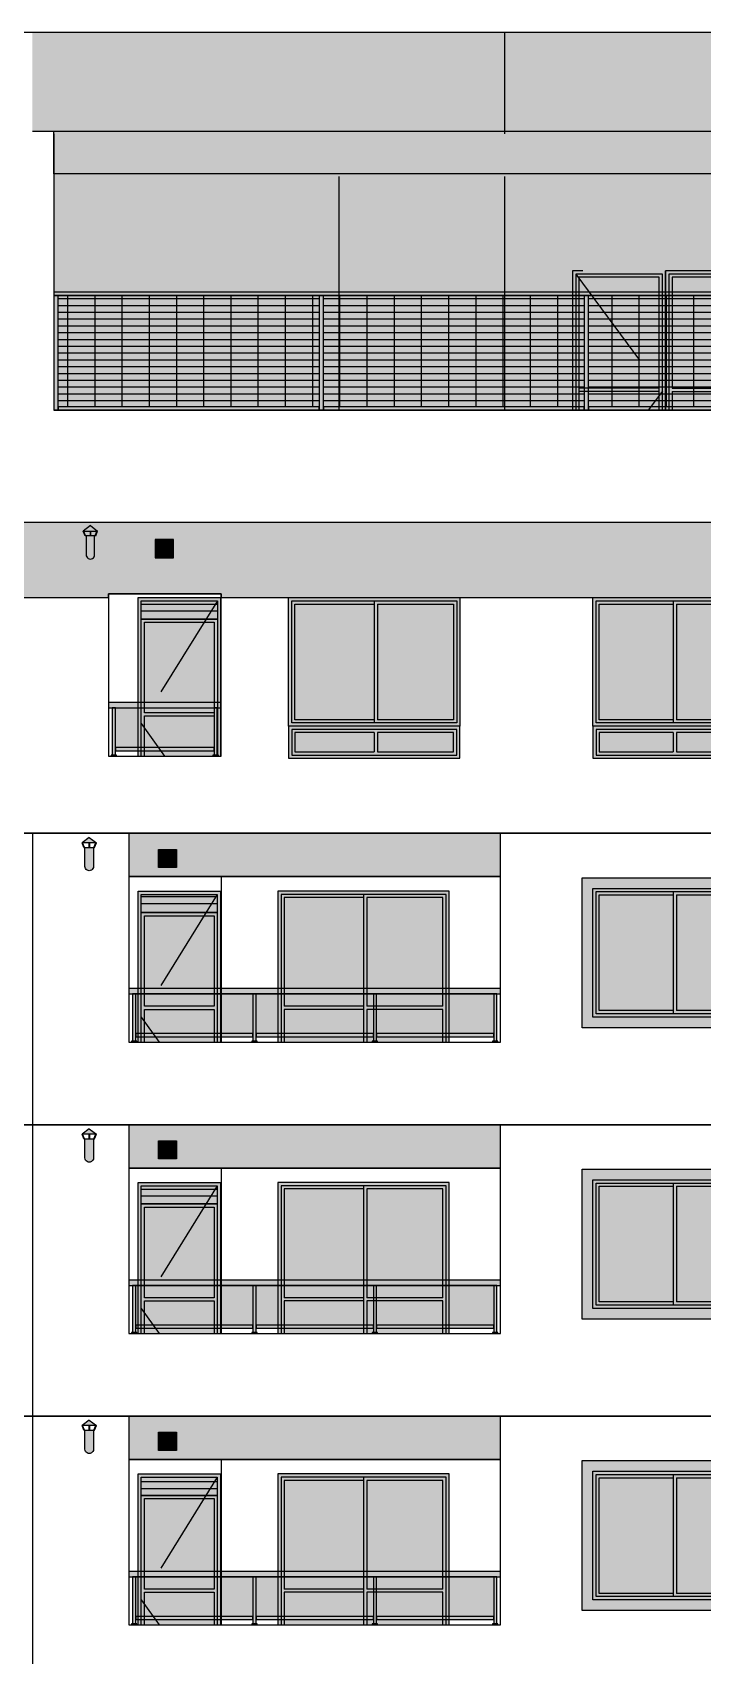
# Model space of a CAD drawing. Header units: metres. Extents: x -8678 to -7768, y 20 to 184.
# Drawn here: x -8326.24 to -8319.98, y 80.3 to 95.46 of the extents above; entities that cross this region are included whole.
import ezdxf
from ezdxf.xclip import XClip

# ---------------------------------------------------------------- set-up
doc = ezdxf.new("R2010")
doc.units = ezdxf.units.M
doc.header["$XCLIPFRAME"] = 0
doc.linetypes.add('CTE ELEV$0$DASHEDX2', pattern=[1.5, 1, -0.5])
for name, color, linetype in [('ARQ-DIM EMBASAM', 2, 'Continuous'), ('CTE ELEV$0$ARQ- FRISO', 7, 'Continuous'), ('CTE ELEV$0$ARQ-AUX', 7, 'Continuous'), ('CTE ELEV$0$ARQ-AUX1', 1, 'Continuous'), ('CTE ELEV$0$ARQ-AUX3', 3, 'Continuous'), ('CTE ELEV$0$ARQ-CAX', 1, 'Continuous'), ('CTE ELEV$0$ARQ-PRJ', 7, 'CTE ELEV$0$DASHEDX2')]:
    doc.layers.add(name, color=color, linetype=linetype)
for name, color, linetype, true_color in [('CTE ELEV$0$COR CASTANHA', 7, 'Continuous', 0x92725d), ('CTE ELEV$0$COR CINZA FECHADO', 7, 'Continuous', 0x56534e), ('CTE ELEV$0$COR PLATINA', 7, 'Continuous', 0xa1a6a3), ('CTE ELEV$0$COR-CAIX', 7, 'Continuous', 0x45494e)]:
    doc.layers.add(name, color=color, linetype=linetype, true_color=true_color)

# ---------------------------------------------------------------- blocks, each defined once
blk = doc.blocks.new('CTE ELEV$0$V J 150x120')
at = {"layer": 'CTE ELEV$0$COR-CAIX'}
h = blk.add_hatch(color=256, dxfattribs=at)
h.dxf.hatch_style = 1
h.paths.add_polyline_path([(1.499999999999773, 1.19999999496485), (0, 1.19999999496485), (0, 0), (1.499999999999773, 0)])
h = blk.add_hatch(color=254, dxfattribs=at)
h.dxf.hatch_style = 1
h.paths.add_polyline_path([(0.7200000000000273, 1.139999994964848), (0.05999999999994543, 1.139999994964848), (0.05999999999994543, 0.06000000000000227), (0.7200000000000273, 0.06000000000000227)])
h.paths.add_polyline_path([(0.75, 0.06000000000000233), (1.439999999999827, 0.06000000000000222), (1.439999999999827, 1.139999994964848), (0.75, 1.139999994964848)])
for points in [[(1.499999999999773, 1.19999999496485), (0, 1.19999999496485), (0, 0), (1.499999999999773, 0)], [(1.470000000000027, 1.169999994964849), (0.02999999999974534, 1.169999994964849), (0.02999999999974534, 0.03000000000000114), (1.470000000000027, 0.03000000000000114)]]:
    blk.add_lwpolyline(points, close=True)
for points in [[(0.7200000000000273, 1.139999994964848), (0.05999999999994543, 1.139999994964848), (0.05999999999994543, 0.06000000000000227), (0.7200000000000273, 0.06000000000000227)], [(0.7200000000000273, 1.139999994964848), (0.7200000000000273, 0.06000000000000227)], [(0.75, 1.169999994964849), (0.75, 0.03000000000000114)], [(0.75, 0.06000000000000227), (1.439999999999827, 0.06000000000000227), (1.439999999999827, 1.139999994964848), (0.75, 1.139999994964848)]]:
    blk.add_lwpolyline(points)
blk = doc.blocks.new('CTE ELEV$0$V P 160x220')
at = {"layer": 'CTE ELEV$0$COR-CAIX'}
h = blk.add_hatch(color=256, dxfattribs=at)
h.dxf.hatch_style = 1
h.paths.add_polyline_path([(0, 2.174999999999999), (1.600000000000001, 2.174999999999999), (1.600000000000001, 0), (0, 0)])
h = blk.add_hatch(color=254, dxfattribs=at)
h.dxf.hatch_style = 1
h.paths.add_polyline_path([(0.7699999999999996, 2.115000000000001), (0.06000000000000233, 2.115000000000001), (0.06000000000000233, 1.1), (0.7699999999999996, 1.1)])
h.paths.add_polyline_path([(1.539999999999999, 2.115000000000001), (0.8000000000000007, 2.115000000000001), (0.8000000000000007, 1.1), (1.539999999999999, 1.1)])
h.paths.add_polyline_path([(1.539999999999999, 1.07), (0.8000000000000007, 1.07), (0.8000000000000007, 0.05999999999999894), (1.539999999999999, 0.05999999999999894)])
h.paths.add_polyline_path([(0.7699999999999996, 1.07), (0.06000000000000227, 1.07), (0.06000000000000227, 0.05999999999999894), (0.7699999999999996, 0.05999999999999894)])
at = {"layer": 'CTE ELEV$0$ARQ-CAX'}
for p, q in [((0.06000000000000227, 1.1), (0.7699999999999996, 1.1)), ((0.06000000000000227, 1.07), (0.7699999999999996, 1.07)), ((0.8000000000000007, 1.1), (1.539999999999999, 1.1)), ((0.8000000000000007, 1.07), (1.539999999999999, 1.07))]:
    blk.add_line(p, q, dxfattribs=at)
for points in [[(0, 2.174999999999999), (1.600000000000001, 2.174999999999999), (1.600000000000001, 0), (0, 0)], [(0.03000000000000114, 2.145), (1.57, 2.145), (1.57, 0.02999999999999936), (0.03000000000000114, 0.02999999999999936)]]:
    blk.add_lwpolyline(points, close=True, dxfattribs=at)
for points in [[(0.8000000000000007, 2.145), (0.8000000000000007, 0.02999999999999936)], [(0.06000000000000227, 1.1), (0.06000000000000227, 2.115000000000001), (0.7699999999999996, 2.115000000000001)], [(0.7699999999999996, 2.115000000000001), (0.7699999999999996, 1.1)], [(0.8000000000000007, 2.115000000000001), (1.539999999999999, 2.115000000000001), (1.539999999999999, 1.1)], [(0.7699999999999996, 0.05999999999999872), (0.06000000000000227, 0.05999999999999872), (0.06000000000000227, 1.07)], [(0.7699999999999996, 1.07), (0.7699999999999996, 0.05999999999999872)], [(1.539999999999999, 1.07), (1.539999999999999, 0.05999999999999872), (0.8000000000000007, 0.05999999999999872)]]:
    blk.add_lwpolyline(points, dxfattribs=at)
blk = doc.blocks.new('CTE ELEV$0$V P 80x220')
at = {"layer": 'CTE ELEV$0$ARQ-CAX'}
h = blk.add_hatch(dxfattribs=at)
h.set_pattern_fill('LINE', scale=0.02)
h.set_pattern_definition([(0, (0.7400407849635293, 2.169163100299187), (0, 0.0635), [])])
h.paths.add_polyline_path([(0.7400407911631108, 2.144949789303585), (0.02999849440722019, 2.144949107169002), (0.02999848566307151, 1.999949036142695), (0.7400407824189621, 1.999949860329835)])
h.paths.add_polyline_path([(0.7100407453911117, 0.1999555789822711), (0.05999299462339636, 0.1999482358424149), (0.05999307376919205, 0.02994369828709864), (0.7100408245369074, 0.02995089937439843)])
at = {"layer": 'CTE ELEV$0$COR-CAIX'}
h = blk.add_hatch(color=256, dxfattribs=at)
h.dxf.hatch_style = 1
h.paths.add_polyline_path([(0.769999870483506, -5.273226992130731e-05), (0.7699998704832787, 2.17494789076183), (0, 2.174949215283748), (0, 0)])
h = blk.add_hatch(color=254, dxfattribs=at)
h.dxf.hatch_style = 1
h.paths.add_polyline_path([(0.710040784963784, 1.944950380256748), (0.154021862521787, 1.944951513194523), (0.6780285646396669, 1.099947808699445), (0.7100407849640114, 1.099947735842511)])
h.paths.add_polyline_path([(0.154021862521787, 1.944951513194523), (0.05999697641482271, 1.944951704778552), (0.05999697641482277, 1.099949215283749), (0.6780285646396669, 1.099947808699445)])
h.paths.add_polyline_path([(0.7100407849640114, 0.9576991504390304), (0.7100407849640114, 1.048325482775265), (0.6966322975776743, 1.069947766359305), (0.05993953487359249, 1.069949215403971), (0.05998606635262183, 0.2299508745778374), (0.1932827310059605, 0.229950911856728)])
h.paths.add_polyline_path([(0.7100407849640114, 0.9576991504390303), (0.1932827310059605, 0.229950911856728), (0.7100407849640114, 0.2299510563777274)], flags=17)
at = {"layer": 'CTE ELEV$0$ARQ-CAX'}
for points in [[(0.769999870483506, -5.273226992130731e-05), (0.7699998704832787, 2.17494789076183), (0, 2.174949215283748), (0, 0)], [(0.7400407849635293, 2.144949539136251), (0.02999848820763873, 2.144949357336332), (0.02999848820763873, 1.97494935733632), (0.7400407849635293, 1.97494953913621)]]:
    blk.add_lwpolyline(points, close=True, dxfattribs=at)
for points in [[(0.7400407849642114, -5.273226992130731e-05), (0.7400407849637567, 1.974948785975349), (0.02999848820763873, 1.97495011049721), (0.02999848820763873, -1.51183053276327e-06)], [(0.7100407849640114, 1.09994789088231), (0.710040784963784, 1.944950380256748), (0.05999697641482271, 1.944951704778552), (0.05999697641482271, 1.099949215283749)], [(0.05993953487359249, 1.069949215403971), (0.05999880462081819, -3.650254399190089e-06)], [(0.7100407849640114, 1.069947735843021), (0.05993953487359249, 1.069949215403971)], [(0.05999697641482271, 1.099949215283749), (0.7100407849640114, 1.099947735842511)], [(0.7100407849640114, -4.910019444537284e-05), (0.7100407849640114, 1.06994789088211)], [(0.7100407849640114, 0.2299510563777272), (0.05998535251274006, 0.2299508745776375)], [(0.05998718681644277, 0.199951817210744), (0.7100407849640114, 0.1999519990106631)], [(0.059996972974659, 0.02995194118949485), (0.7100407849640114, 0.02994632509731332)], [(0, -5.078471625097336e-05), (0.769999870483506, -5.273226992130731e-05)]]:
    blk.add_lwpolyline(points, dxfattribs=at)
at = {"layer": 'CTE ELEV$0$ARQ-PRJ'}
blk.add_lwpolyline([(0.02999848820763873, 2.144949357336332), (0.7400407849639841, 0.9999480268527137), (0.02996351943511399, -5.086099804429978e-05)], dxfattribs=at)
blk = doc.blocks.new('CTE ELEV$0$v grd 3.47')
at = {"layer": 'CTE ELEV$0$COR-CAIX'}
h = blk.add_hatch(color=256, dxfattribs=at)
h.dxf.hatch_style = 1
h.paths.add_polyline_path([(-3.470051764252201, 0.4500000000001722), (7.124338452513257e-09, 0.4500000000001722), (0, 0.4999997341064386), (-3.470051771376539, 0.5000000000001705)])
h.paths.add_polyline_path([(-3.405051778488864, 0.4500000073565988), (-3.43505177137654, 0.4500000073565988), (-3.43505177137654, 0.01000002206945017), (-3.405051778488863, 0.01000002206945017)])
h.paths.add_polyline_path([(-2.321701183288468, 0.01000001471300476), (-2.271701183288468, 0.01000001471300476), (-2.271701183288468, 1.471300475897053e-08), (-2.321701183288468, 1.471300475897053e-08)])
h.paths.add_polyline_path([(-1.198350591644234, 0.0100000073565592), (-1.148350591644234, 0.0100000073565592), (-1.148350591644234, 7.356559195148549e-09), (-1.198350591644234, 7.356559195148549e-09)])
h.paths.add_polyline_path([(-1.158350595200396, 0.07998857673925747), (-0.064999996443838, 0.07998857673925747), (-0.064999996443838, 0.04998857673925811), (-1.158350595200396, 0.04998857673925811)])
h.paths.add_polyline_path([(-2.28170118684463, 0.07998859145210885), (-1.188350588088072, 0.0799885914521089), (-1.188350588088072, 0.04998859145210954), (-2.28170118684463, 0.04998859145210949)])
h.paths.add_polyline_path([(-1.188350588088072, 0.4499999926437077), (-1.158350595200396, 0.4499999926437077), (-1.158350595200396, 0.01000000735655917), (-1.188350588088072, 0.01000000735655922)])
h.paths.add_polyline_path([(-2.311701179732306, 0.4500000000001533), (-2.28170118684463, 0.4500000000001533), (-2.28170118684463, 0.01000001471300479), (-2.311701179732306, 0.01000001471300473)])
h.paths.add_polyline_path([(-3.405051778488863, 0.07998859145210874), (-2.311701179732306, 0.07998859145210879), (-2.311701179732306, 0.04998859145210943), (-3.405051778488863, 0.04998859145210938)])
h.paths.add_polyline_path([(-3.445051774932701, 0.01000002206945027), (-3.395051774932702, 0.01000002206945027), (-3.395051774932702, 2.206945026728135e-08), (-3.445051774932701, 2.206945026728135e-08)])
h.paths.add_polyline_path([(-0.07499999999999998, 0.01000000000011369), (-0.02499999999999999, 0.01000000000011369), (-0.02499999999999999, 1.13686837721616e-13), (-0.07499999999999998, 1.13686837721616e-13)])
h.paths.add_polyline_path([(-0.06499999644383839, 0.4499999852872622), (-0.03500000355616242, 0.4499999852872622), (-0.03500000355616198, 0.01000000000011366), (-0.06499999644383794, 0.01000000000011371)])
at = {"layer": 'CTE ELEV$0$COR-CAIX', "transparency": 33554610}
h = blk.add_hatch(color=254, dxfattribs=at)
h.dxf.hatch_style = 1
h.paths.add_polyline_path([(-2.311701179732306, 0.07998859145210879), (-2.311701179732306, 0.4500000000983832), (-3.405051778488864, 0.4500000072583689), (-3.405051778488863, 0.07998859145210874)])
h.paths.add_polyline_path([(-1.188350588088072, 0.0799885914521089), (-1.188350588088072, 0.4499999927419376), (-2.28170118684463, 0.4499999999019233), (-2.28170118684463, 0.07998859145210885)])
h.paths.add_polyline_path([(-1.158350595200396, 0.07998857673925747), (-0.06499999644383747, 0.07998857673925747), (-0.06499999644383836, 0.4499999853854922), (-1.158350595200396, 0.4499999925454778)])
at = {"ltscale": 0.05}
blk.add_lwpolyline([(0, 0.4999997341064386), (7.124338452513257e-09, 0.4500000000001722), (-3.470051764252201, 0.4500000000001722), (-3.470051771376539, 0.5000000000001705)], close=True, dxfattribs=at)
for points in [[(-3.43505177137654, 0.4500000073565988), (-3.405051778488864, 0.4500000073565988), (-3.405051778488863, 0.0100000220694503), (-3.43505177137654, 0.01000002206945024)], [(-2.311701179732306, 0.4500000000001533), (-2.28170118684463, 0.4500000000001533), (-2.28170118684463, 0.01000001471300479), (-2.311701179732306, 0.01000001471300473)], [(-1.188350588088072, 0.4499999926437077), (-1.158350595200396, 0.4499999926437077), (-1.158350595200396, 0.01000000735655917), (-1.188350588088072, 0.01000000735655922)], [(-0.06499999644383839, 0.4499999852872622), (-0.03500000355616242, 0.4499999852872622), (-0.03500000355616198, 0.01000000000011366), (-0.06499999644383794, 0.01000000000011371)], [(-3.445051774932701, 0.01000002206945027), (-3.395051774932702, 0.01000002206945027), (-3.395051774932702, 2.206945026728135e-08), (-3.445051774932701, 2.206945026728135e-08)], [(-3.405051778488863, 0.07998859145210874), (-2.311701179732306, 0.07998859145210879), (-2.311701179732306, 0.04998859145210943), (-3.405051778488863, 0.04998859145210938)], [(-2.321701183288468, 0.01000001471300476), (-2.271701183288468, 0.01000001471300476), (-2.271701183288468, 1.471300475897053e-08), (-2.321701183288468, 1.471300475897053e-08)], [(-2.28170118684463, 0.07998859145210885), (-1.188350588088072, 0.0799885914521089), (-1.188350588088072, 0.04998859145210954), (-2.28170118684463, 0.04998859145210949)], [(-1.198350591644234, 0.0100000073565592), (-1.148350591644234, 0.0100000073565592), (-1.148350591644234, 7.356559195148549e-09), (-1.198350591644234, 7.356559195148549e-09)], [(-1.158350595200396, 0.07998857673925747), (-0.064999996443838, 0.07998857673925747), (-0.064999996443838, 0.04998857673925811), (-1.158350595200396, 0.04998857673925811)], [(-0.07499999999999998, 0.01000000000011369), (-0.02499999999999999, 0.01000000000011369), (-0.02499999999999999, 1.13686837721616e-13), (-0.07499999999999998, 1.13686837721616e-13)]]:
    blk.add_lwpolyline(points, close=True)
blk.add_lwpolyline([(-3.420051774932702, 0.4500000073565988), (-0.05000000000000041, 0.4499999852872622)])
blk = doc.blocks.new('CTE ELEV$0$vp vento kit')
at = {"layer": 'CTE ELEV$0$ARQ-CAX', "transparency": 33554687}
h = blk.add_hatch(dxfattribs=at)
h.set_pattern_fill('LINE', scale=0.01)
h.set_pattern_definition([(0, (8794.04868885521, -68.7271093550549), (0, 0.03175), [])])
h.paths.add_polyline_path([(-0.1599999999998545, 0.1599999999999966), (-0.01000000000021828, 0.1599999999999966), (-0.01000000000021828, 0.01000000000000512), (-0.1599999999998545, 0.01000000000000512)])
at = {"layer": 'CTE ELEV$0$COR-CAIX', "transparency": 33554687}
h = blk.add_hatch(color=256, dxfattribs=at)
h.dxf.hatch_style = 1
h.paths.add_polyline_path([(-0.1700000000000728, 0.1700000000000017), (0, 0.1700000000000017), (0, 0), (-0.1700000000000728, 0)])
at = {"layer": 'CTE ELEV$0$ARQ-CAX'}
for points in [[(-0.1700000000000728, 0.1700000000000017), (0, 0.1700000000000017), (0, 0), (-0.1700000000000728, 0)], [(-0.1599999999998545, 0.1599999999999966), (-0.01000000000021828, 0.1599999999999966), (-0.01000000000021828, 0.01000000000000512), (-0.1599999999998545, 0.01000000000000512)]]:
    blk.add_lwpolyline(points, close=True, dxfattribs=at)
blk = doc.blocks.new('CTE ELEV$0$V FR CHAPEU CHINES')
at = {"layer": 'CTE ELEV$0$ARQ-AUX'}
h = blk.add_hatch(color=8, dxfattribs=at)
h.dxf.hatch_style = 1
h.paths.add_polyline_path([(-0.009999999999990902, 0.2615019417494653), (-0.07699999999999818, 0.2115019417495107), (0.05700000000001637, 0.2115019417495107)])
h.paths.add_polyline_path([(0.03000000000001136, 0.1674075048937669), (-0.05000000000001138, 0.1674075048937669), (-0.05000000000001138, -0.01000000050763281, 1), (0.03000000000001136, -0.009999999697330952)])
h.paths.add_polyline_path([(-0.007499999999993179, 0.2115019417495107), (-0.01249999999998863, 0.2115019417495107), (-0.01249999999998863, 0.1674075048937669), (-0.007499999999993179, 0.1674075048937669)])
h.paths.add_polyline_path([(-0.07164127316178792, 0.2115019417495107), (-0.07699999999999818, 0.2115019417495107), (-0.0600000000000023, 0.1674075048937669), (-0.05464127316179203, 0.1674075048937669)])
h.paths.add_polyline_path([(0.05700000000001637, 0.2115019417495107), (0.05164127316180611, 0.2115019417495107), (0.03464127316181022, 0.1674075048937669), (0.04000000000002048, 0.1674075048937669)])
at = {"layer": 'CTE ELEV$0$ARQ-CAX'}
for p, q in [((0.04000000000002048, 0.1674075048937669), (-0.06000000000000229, 0.1674075048937669)), ((-0.05000000000001138, 0.1674075048937669), (-0.05000000000001137, -0.0100000016205469)), ((0.03000000000001137, -0.0100000016205469), (0.03000000000001136, 0.1674075048937669))]:
    blk.add_line(p, q, dxfattribs=at)
for points in [[(-0.009999999999990905, 0.2615019417494653), (-0.07699999999999818, 0.2115019417495107)], [(-0.06000000000000227, 0.1674075048937669), (-0.07699999999999818, 0.2115019417495107)], [(-0.05464127316179201, 0.1674075048937669), (-0.07164127316178792, 0.2115019417495107)], [(-0.009999999999990905, 0.2615019417494653), (0.05700000000001637, 0.2115019417495107)], [(0.0346412731618102, 0.1674075048937669), (0.05164127316180611, 0.2115019417495107)], [(0.04000000000002046, 0.1674075048937669), (0.05700000000001637, 0.2115019417495107)]]:
    blk.add_lwpolyline(points, dxfattribs=at)
at = {"layer": 'CTE ELEV$0$ARQ-CAX', "elevation": -0.0066782737750034}
for points in [[(-0.07699999999999818, 0.2115019417495107), (0.05700000000001637, 0.2115019417495107)], [(-0.01249999999998863, 0.2115019417495107), (-0.01249999999998863, 0.1674075048937669)], [(-0.007499999999993179, 0.2115019417495107), (-0.007499999999993179, 0.1674075048937669)]]:
    blk.add_lwpolyline(points, dxfattribs=at)
at = {"layer": 'CTE ELEV$0$ARQ-CAX'}
blk.add_arc((-0.009999999999999998, -0.01000000050763281), 0.04000000000001138, 179.999998405868, 2.321343878276061e-06, dxfattribs=at)
blk = doc.blocks.new('CTE ELEV$0$elev 3 tipo')
at = {"layer": 'CTE ELEV$0$COR CASTANHA'}
h = blk.add_hatch(color=256, dxfattribs=at)
h.dxf.hatch_style = 1
h.paths.add_polyline_path([(11.98999708081647, 2.314999860623217), (15.45999551918067, 2.314999860623217), (15.45999551918067, 2.720000200037973), (11.98999708081647, 2.720000200037973)])
at = {"layer": 'CTE ELEV$0$COR CINZA FECHADO'}
h = blk.add_hatch(color=256, dxfattribs=at)
h.dxf.hatch_style = 1
h.paths.add_polyline_path([(20.75511308506248, 2.304999811774834), (16.22043336013485, 2.304999811774834), (16.22043336013485, 0.9049998168099904), (20.75511308506248, 0.9049998168099904)])
h.paths.add_polyline_path([(16.32043336013521, 1.004999816809985), (16.32043336013521, 2.20499981177484), (17.82043336013521, 2.20499981177484), (20.65511308506211, 2.20499981177484), (20.65511308506211, 1.004999816809985), (19.15511308506211, 1.004999816809985)], flags=16)
h.paths.add_polyline_path([(19.18511308506277, 1.034999816809986), (19.18511308506277, 2.174999811774839), (20.62511308506146, 2.174999811774839), (20.62511308506146, 1.034999816809986)], flags=0)
h.paths.add_polyline_path([(19.2151130850616, 1.064999816809987), (19.2151130850616, 2.144999811774838), (19.90511308506211, 2.144999811774838), (19.90511308506211, 1.064999816809987)], flags=0)
h.paths.add_polyline_path([(19.93511308506277, 1.064999816809987), (19.93511308506277, 2.144999811774838), (20.59511308506262, 2.144999811774838), (20.59511308506262, 1.064999816809987)], flags=0)
h.paths.add_polyline_path([(17.79043336013638, 1.034999816809986), (16.35043336013587, 1.034999816809986), (16.35043336013587, 2.174999811774839), (17.79043336013638, 2.174999811774839)], flags=0)
h.paths.add_polyline_path([(17.76043336013572, 1.064999816809987), (17.10043336013587, 1.064999816809987), (17.10043336013587, 2.144999811774838), (17.76043336013572, 2.144999811774838)], flags=0)
h.paths.add_polyline_path([(17.07043336013521, 1.064999816809987), (16.3804333601347, 1.064999816809987), (16.3804333601347, 2.144999811774838), (17.07043336013521, 2.144999811774838)], flags=0)
at = {"layer": 'CTE ELEV$0$ARQ- FRISO'}
for points in [[(58.14994658083924, 2.720000200018745), (0, 2.720000200018745)], [(0, 0), (58.14994658083924, 0)]]:
    blk.add_lwpolyline(points, dxfattribs=at)
at = {"layer": 'CTE ELEV$0$ARQ-AUX1'}
blk.add_line((12.85044325552917, 2.314999860623217, -3.546810236218582e-07), (12.85044325552917, 0.7699998606232157, -3.546810236218582e-07), dxfattribs=at)
at = {"layer": 'CTE ELEV$0$ARQ-AUX3'}
blk.add_line((11.09004448481937, 2.720000200018745), (11.09004448481937, 0), dxfattribs=at)
at = {"layer": 'CTE ELEV$0$ARQ-AUX3', "elevation": 7.927350600561936e-06}
blk.add_lwpolyline([(15.45999551918248, 2.314999860623217), (11.98999708081647, 2.314999860623217), (11.98999708081647, 0.7699998606232157), (15.45999551918248, 0.7699998606232157)], close=True, dxfattribs=at)
at = {"layer": 'CTE ELEV$0$COR CASTANHA', "elevation": 7.927350600561936e-06}
blk.add_lwpolyline([(11.98999708081647, 2.314999860623217), (15.45999551918067, 2.314999860623217), (15.45999551918067, 2.720000200037973), (11.98999708081647, 2.720000200037973)], close=True, dxfattribs=at)
at = {"layer": 'CTE ELEV$0$COR CINZA FECHADO', "elevation": 3.963675300280968e-06}
for points in [[(16.22043336013485, 2.304999811774834), (20.75511308506248, 2.304999811774834), (20.75511308506248, 0.9049998168099904), (16.22043336013485, 0.9049998168099904)], [(16.32043336013521, 2.20499981177484), (20.65511308506211, 2.20499981177484), (20.65511308506211, 1.004999816809985), (16.32043336013521, 1.004999816809985)]]:
    blk.add_lwpolyline(points, close=True, dxfattribs=at)
at = {"layer": 'CTE ELEV$0$ARQ-AUX1', "xscale": -1}
blk.add_blockref('CTE ELEV$0$V FR CHAPEU CHINES', (11.60958777501583, 2.42000008316225, 1.709015972702706e-05), dxfattribs=at)
at = {"layer": 'CTE ELEV$0$ARQ-AUX3', "xscale": -1}
blk.add_blockref('CTE ELEV$0$v grd 3.47', (11.98994375493021, 0.7699998385537725, 7.927350600561936e-06), dxfattribs=at)
at = {"layer": 'CTE ELEV$0$ARQ-CAX'}
blk.add_blockref('CTE ELEV$0$vp vento kit', (12.4349890452886, 2.400000082654614, 1.709015972702706e-05), dxfattribs=at)
ref = blk.add_blockref('CTE ELEV$0$V P 80x220', (12.84543848725662, 0.005051921013020433, 3.963675300280968e-06), dxfattribs=dict(at, xscale=-1))
XClip(ref).set_block_clipping_path([(-0.12230222381367994, 0.7649479396101988), (0.8049503175615911, 2.2693439402303497)])
ref = blk.add_blockref('CTE ELEV$0$V P 160x220', (14.98044249021405, 0.004999811774851537, 3.963675300280968e-06), dxfattribs=dict(at, xscale=-1))
XClip(ref).set_block_clipping_path([(0, 0.7650000488483801), (1.6000000000000085, 2.200000000000001)])
at = {"layer": 'CTE ELEV$0$ARQ-CAX', "xscale": -1}
blk.add_blockref('CTE ELEV$0$V J 150x120', (17.82043336013521, 1.004999816809985, 3.963675300280968e-06), dxfattribs=at)
blk = doc.blocks.new('CTE ELEV$0$V BAND INF 150x40')
at = {"layer": 'CTE ELEV$0$COR-CAIX'}
h = blk.add_hatch(color=256, dxfattribs=at)
h.dxf.hatch_style = 1
h.paths.add_polyline_path([(0, 0), (1.499999999999773, 0), (1.499999999999773, -0.3000000000000004), (0, -0.3000000000000004)])
h = blk.add_hatch(color=254, dxfattribs=at)
h.dxf.hatch_style = 1
h.paths.add_polyline_path([(0.7200000000000273, -0.2399999999999999), (0.7200000000000273, -0.0600000000000005), (0.06000000000000227, -0.0600000000000005), (0.06000000000000227, -0.2399999999999999)])
h.paths.add_polyline_path([(0.75, -0.2399999999999999), (1.43999999999977, -0.2399999999999999), (1.43999999999977, -0.06000000000000051), (0.75, -0.06000000000000048)])
at = {"layer": 'CTE ELEV$0$ARQ-CAX'}
for points in [[(0, 0), (1.499999999999773, 0), (1.499999999999773, -0.3000000000000004), (0, -0.3000000000000004)], [(0.03000000000000114, -0.03000000000000025), (1.469999999999771, -0.03000000000000025), (1.469999999999771, -0.2700000000000001), (0.03000000000000114, -0.2700000000000001)]]:
    blk.add_lwpolyline(points, close=True, dxfattribs=at)
for points in [[(0.7200000000000273, -0.2399999999999999), (0.06000000000000227, -0.2399999999999999), (0.06000000000000227, -0.0600000000000005), (0.7200000000000273, -0.0600000000000005)], [(0.7200000000000273, -0.0600000000000005), (0.7200000000000273, -0.2399999999999999)], [(0.75, -0.0600000000000005), (1.43999999999977, -0.0600000000000005), (1.43999999999977, -0.2399999999999999), (0.75, -0.2399999999999999)], [(0.75, -0.0600000000000005), (0.75, -0.2399999999999999)]]:
    blk.add_lwpolyline(points, dxfattribs=at)
blk = doc.blocks.new('CTE ELEV$0$V J 160x120')
at = {"layer": 'CTE ELEV$0$COR-CAIX'}
h = blk.add_hatch(color=256, dxfattribs=at)
h.dxf.hatch_style = 1
h.paths.add_polyline_path([(1.599999999999774, 1.199999994964849), (0, 1.199999994964849), (0, 0), (1.599999999999774, 0)])
h = blk.add_hatch(color=254, dxfattribs=at)
h.dxf.hatch_style = 1
h.paths.add_polyline_path([(0.770000000000028, 1.139999994964847), (0.05999999999994543, 1.139999994964847), (0.05999999999994543, 0.06000000000000227), (0.770000000000028, 0.06000000000000227)])
h.paths.add_polyline_path([(1.539999999999829, 1.139999994964847), (0.8000000000000007, 1.139999994964847), (0.8000000000000007, 0.06000000000000227), (1.539999999999828, 0.06000000000000227)])
at = {"layer": 'CTE ELEV$0$ARQ-CAX'}
for points in [[(1.599999999999774, 1.199999994964849), (0, 1.199999994964849), (0, 0), (1.599999999999774, 0)], [(1.570000000000029, 1.169999994964848), (0.02999999999974534, 1.169999994964848), (0.02999999999974534, 0.03000000000000114), (1.570000000000029, 0.03000000000000114)]]:
    blk.add_lwpolyline(points, close=True, dxfattribs=at)
for points in [[(0.770000000000028, 1.139999994964847), (0.05999999999994543, 1.139999994964847), (0.05999999999994543, 0.06000000000000227), (0.770000000000028, 0.06000000000000227)], [(0.770000000000028, 1.139999994964847), (0.770000000000028, 0.06000000000000227)], [(0.8000000000000007, 1.169999994964848), (0.8000000000000007, 0.03000000000000114)], [(0.8000000000000007, 0.06000000000000227), (1.539999999999829, 0.06000000000000227), (1.539999999999829, 1.139999994964847), (0.8000000000000007, 1.139999994964847)]]:
    blk.add_lwpolyline(points, dxfattribs=at)
blk = doc.blocks.new('CTE ELEV$0$V BAND INF 160x40')
at = {"layer": 'CTE ELEV$0$COR-CAIX'}
h = blk.add_hatch(color=256, dxfattribs=at)
h.dxf.hatch_style = 1
h.paths.add_polyline_path([(0, 0), (1.599999999999774, 0), (1.599999999999774, -0.3000000000000004), (0, -0.3000000000000004)])
h = blk.add_hatch(color=254, dxfattribs=at)
h.dxf.hatch_style = 1
h.paths.add_polyline_path([(0.770000000000028, -0.2399999999999999), (0.770000000000028, -0.06000000000000048), (0.06000000000000233, -0.0600000000000005), (0.06000000000000233, -0.2399999999999999)])
h.paths.add_polyline_path([(1.539999999999772, -0.2399999999999999), (1.539999999999772, -0.06000000000000048), (0.8000000000000007, -0.06000000000000051), (0.8000000000000007, -0.2399999999999999)])
at = {"layer": 'CTE ELEV$0$ARQ-CAX'}
for points in [[(0, 0), (1.599999999999774, 0), (1.599999999999774, -0.3000000000000004), (0, -0.3000000000000004)], [(0.03000000000000114, -0.03000000000000025), (1.569999999999773, -0.03000000000000025), (1.569999999999773, -0.2700000000000001), (0.03000000000000114, -0.2700000000000001)]]:
    blk.add_lwpolyline(points, close=True, dxfattribs=at)
for points in [[(0.770000000000028, -0.2399999999999999), (0.06000000000000227, -0.2399999999999999), (0.06000000000000227, -0.0600000000000005), (0.770000000000028, -0.0600000000000005)], [(0.770000000000028, -0.0600000000000005), (0.770000000000028, -0.2399999999999999)], [(0.8000000000000007, -0.0600000000000005), (1.539999999999772, -0.0600000000000005), (1.539999999999772, -0.2399999999999999), (0.8000000000000007, -0.2399999999999999)], [(0.8000000000000007, -0.0600000000000005), (0.8000000000000007, -0.2399999999999999)]]:
    blk.add_lwpolyline(points, dxfattribs=at)
blk = doc.blocks.new('CTE ELEV$0$gradil dupl inf 2')
h = blk.add_hatch()
h.set_pattern_fill('ANSI31', color=255)
h.set_pattern_definition([(45, (0, 0), (-2.245064030267288, 2.245064030267288), [])])
h.paths.add_polyline_path([(-1.014955207847609, 0.3499885779156986), (-0.9849552149599334, 0.3499885779156986), (-0.9849552149599334, 0.009988591451938186), (-1.014955207847609, 0.009988591451938186)])
h.paths.add_polyline_path([(-0.1512222003423176, 0.3999883255582064), (-0.1512221932179791, 0.3499885914519401), (-1.049955211403773, 0.3499885914519401), (-1.049955218528112, 0.3999885914519383)])
h.paths.add_polyline_path([(-1.024955211403771, 0.009988591451938186), (-0.974955211403771, 0.009988591451938186), (-0.974955211403771, -1.140854806181389e-05), (-1.024955211403771, -1.140854806181389e-05)])
h.paths.add_polyline_path([(-0.9849552149599334, 0.07998857673908688), (-0.2162221967861556, 0.07998857673908687), (-0.2162221967861556, 0.04998857673908751), (-0.9849552149599334, 0.04998857673908752)])
h.paths.add_polyline_path([(-0.2262222003423176, 0.009988591451938192), (-0.1762222003423176, 0.009988591451938192), (-0.1762222003423176, -1.140854806180869e-05), (-0.2262222003423176, -1.140854806180869e-05)])
h.paths.add_polyline_path([(-0.2162221967861556, 0.3499885914519401), (-0.1862222038984796, 0.3499885914519401), (-0.1862222038984796, 0.009988591451938192), (-0.2162221967861556, 0.009988591451938192)])
h.paths.add_polyline_path([(7.460130291292444e-10, 0), (0, 1.564978307568211), (-0.1512222003423176, 1.564978307568211), (-0.1512222003423176, 0)])
at = {"transparency": 33554610}
h = blk.add_hatch(color=254, dxfattribs=at)
h.dxf.hatch_style = 1
h.paths.add_polyline_path([(-0.06499999644383803, 0.4499885914519401), (-0.9849552149599334, 0.44998859145194), (-0.9849552149599334, 0.07998857673908691), (-0.0649999964438378, 0.07998857673908688)])
at = {"layer": 'CTE ELEV$0$COR-CAIX'}
h = blk.add_hatch(color=256, dxfattribs=at)
h.dxf.hatch_style = 1
h.paths.add_polyline_path([(-1.024955211403771, 0.009988591451938186), (-0.974955211403771, 0.009988591451938186), (-0.974955211403771, -1.140854806181389e-05), (-1.024955211403771, -1.140854806181389e-05)])
h.paths.add_polyline_path([(-0.07499999999999998, 0.009988591451938192), (-0.02499999999999999, 0.009988591451938192), (-0.02499999999999999, -1.140854806180869e-05), (-0.07499999999999998, -1.140854806180869e-05)])
h.paths.add_polyline_path([(-0.9849552149599334, 0.07998857673908688), (-0.06499999644383797, 0.07998857673908687), (-0.06499999644383797, 0.04998857673908751), (-0.9849552149599334, 0.04998857673908752)])
h.paths.add_polyline_path([(-0.064999996443838, 0.4499885914519401), (-0.03500000355616203, 0.4499885914519401), (-0.03500000355616201, 0.009988591451938192), (-0.06499999644383797, 0.009988591451938192)])
h.paths.add_polyline_path([(-1.014955207847609, 0.4499885779156986), (-0.9849552149599334, 0.4499885779156986), (-0.9849552149599334, 0.009988591451938186), (-1.014955207847609, 0.009988591451938186)])
h.paths.add_polyline_path([(0, 0.4999883255582064), (7.124338452513257e-09, 0.4499885914519401), (-1.049955211403773, 0.4499885914519401), (-1.049955218528112, 0.4999885914519384)])
at = {"ltscale": 0.05}
blk.add_lwpolyline([(0, 0.4999883255582064), (7.124338452513257e-09, 0.4499885914519401), (-1.049955211403773, 0.4499885914519401), (-1.049955218528112, 0.4999885914519384)], close=True, dxfattribs=at)
for points in [[(-1.014955207847609, 0.4499885779156986), (-0.9849552149599334, 0.4499885779156986), (-0.9849552149599334, 0.009988591451938186), (-1.014955207847609, 0.009988591451938186)], [(-0.064999996443838, 0.4499885914519401), (-0.03500000355616203, 0.4499885914519401), (-0.03500000355616201, 0.009988591451938192), (-0.06499999644383797, 0.009988591451938192)], [(-1.024955211403771, 0.009988591451938186), (-0.974955211403771, 0.009988591451938186), (-0.974955211403771, -1.140854806181389e-05), (-1.024955211403771, -1.140854806181389e-05)], [(-0.9849552149599334, 0.07998857673908688), (-0.06499999644383797, 0.07998857673908687), (-0.06499999644383797, 0.04998857673908751), (-0.9849552149599334, 0.04998857673908752)], [(-0.07499999999999998, 0.009988591451938192), (-0.02499999999999999, 0.009988591451938192), (-0.02499999999999999, -1.140854806180869e-05), (-0.07499999999999998, -1.140854806180869e-05)]]:
    blk.add_lwpolyline(points, close=True)
blk = doc.blocks.new('CTE ELEV$0$elev 1 dupl inf')
at = {"layer": 'CTE ELEV$0$COR CINZA FECHADO', "transparency": 33554687}
h = blk.add_hatch(color=256, dxfattribs=at)
h.dxf.hatch_style = 1
h.paths.add_polyline_path([(26.57498214618136, 2.899998630981415), (58.14994658083924, 2.899998635350215), (58.14994658083924, 2.200050793593562), (48.6199239081634, 2.200050792501358), (48.6199239081634, 2.23499844869815), (47.2199243129453, 2.23499844869815), (47.2199243129453, 2.200050792228311), (46.35002024382811, 2.200050791955263), (46.35002024382811, 2.23499844869815), (45.30001983904549, 2.23499844869815), (45.30001983904549, 2.200050791409168), (36.20992851810661, 2.20005079086306), (36.20992851810661, 2.23499844869815), (35.15997329883248, 2.23499844869815), (35.15997329883248, 2.200050790316965), (26.57498214618136, 2.200050789224761)])
at = {"layer": 'CTE ELEV$0$ARQ- FRISO', "elevation": -8.510797045857506e-05}
blk.add_lwpolyline([(0, 2.899998630981415), (58.14994658083924, 2.899998630981415)], dxfattribs=at)
at = {"layer": 'CTE ELEV$0$ARQ- FRISO'}
blk.add_lwpolyline([(58.14994658083924, 0), (0, 0)], dxfattribs=at)
at = {"layer": 'CTE ELEV$0$ARQ-AUX3', "elevation": -0.0001301024472342152}
blk.add_lwpolyline([(45.30001983904549, 2.23499844869815), (46.35002024382811, 2.23499844869815), (46.35002024382811, 0.7199984486981634), (45.30001983904549, 0.7199984486981634)], close=True, dxfattribs=at)
at = {"layer": 'CTE ELEV$0$COR CINZA FECHADO', "elevation": -0.000224201812276087}
blk.add_lwpolyline([(26.57498214618136, 2.899998630981415), (58.14994658083924, 2.899998635350215), (58.14994658083924, 2.200050793593562), (48.6199239081634, 2.200050792501358), (48.6199239081634, 2.23499844869815), (47.2199243129453, 2.23499844869815), (47.2199243129453, 2.200050792228311), (46.35002024382811, 2.200050791955263), (46.35002024382811, 2.23499844869815), (45.30001983904549, 2.23499844869815), (45.30001983904549, 2.200050791409168), (36.20992851810661, 2.20005079086306), (36.20992851810661, 2.23499844869815), (35.15997329883248, 2.23499844869815), (35.15997329883248, 2.200050790316965), (26.57498214618136, 2.200050789224761)], close=True, dxfattribs=at)
at = {"layer": 'CTE ELEV$0$ARQ-AUX'}
ref = blk.add_blockref('CTE ELEV$0$V P 80x220', (45.30401819360668, 0.02510290064734022, -0.000134420803558118), dxfattribs=at)
XClip(ref).set_block_clipping_path([(0, 0.6948955480508303), (0.9305177256762001, 2.2102455858958088)])
at = {"layer": 'CTE ELEV$0$ARQ-AUX1', "xscale": -1}
blk.add_blockref('CTE ELEV$0$V FR CHAPEU CHINES', (46.50935517232392, 2.609998449205776, -0.0001301024472342152), dxfattribs=at)
at = {"layer": 'CTE ELEV$0$ARQ-AUX3'}
blk.add_blockref('CTE ELEV$0$gradil dupl inf 2', (46.35002024308233, 0.7199984486981634, -0.0001301024472342152), dxfattribs=at)
at = {"layer": 'CTE ELEV$0$ARQ-CAX'}
for name, p in [('CTE ELEV$0$vp vento kit', (45.91501983904709, 2.572524620053642, -9.896849528761778e-06)), ('CTE ELEV$0$V J 150x120', (40.32990886250627, 1.000050796444313, -0.000134420803558118)), ('CTE ELEV$0$V J 160x120', (43.06994942249003, 1.000050796444313, -0.000134420803558118)), ('CTE ELEV$0$V BAND INF 150x40', (40.32990886250627, 1.000050796444313, -0.000134420803558118)), ('CTE ELEV$0$V BAND INF 160x40', (43.06994942249003, 1.000050796444313, -0.000134420803558118))]:
    blk.add_blockref(name, p, dxfattribs=at)
blk = doc.blocks.new('CTE ELEV$0$v grd dupl sup 2')
at = {"transparency": 33554687}
h = blk.add_hatch(dxfattribs=at)
h.set_pattern_fill('GRATE', scale=0.08)
h.set_pattern_definition([(0, (0.04000000001353445, 1.020011692085682), (0, 0.0635), []), (90, (0.04000000001353445, 1.020011692085682), (-0.254, 1.555301434917139e-17), [])])
h.paths.add_polyline_path([(0.04000000001360671, 1.070011684895091), (0.040009910940902, 0.03000001041861866), (2.475013647417064, 0.03000291680467504), (2.475003736517424, 1.070011689084968)])
h.paths.add_polyline_path([(2.515003729406049, 1.070011689153795), (2.515013640333199, 0.03000002997156037), (4.950017376807728, 0.03000293635761686), (4.950007465908235, 1.070011693343672)])
h.paths.add_polyline_path([(4.990007458796858, 1.070011693412499), (4.990017369724113, 0.03000002319473083), (7.425021106199987, 0.03000292958078732), (7.425011195300388, 1.070011697602376)])
h.paths.add_polyline_path([(7.465011188189013, 1.070011697671204), (7.465021099116372, 0.03000001641790129), (9.900024828786666, 0.03000292280394956), (9.9000149246931, 1.07001170186108)])
at = {"layer": 'CTE ELEV$0$COR-CAIX', "transparency": 33554687}
h = blk.add_hatch(color=256, dxfattribs=at)
h.dxf.hatch_style = 1
h.paths.add_polyline_path([(9.940014910456739, 1.100011450947861), (9.940014917579902, 1.07001171684158), (7.12498149368912e-09, 1.070011691985658), (0, 1.100011691985671)])
h.paths.add_polyline_path([(7.465021385005008, 0.03000001641824257), (9.900024821576885, 0.03000292280394104), (9.900024821576885, 2.922803939903185e-06), (7.465021385005008, 1.641824143305826e-08)])
h.paths.add_polyline_path([(4.99001765561275, 0.03000002319507211), (7.425021092184626, 0.03000292958077058), (7.425021092184626, 2.929580769445161e-06), (4.99001765561275, 2.319507097503504e-08)])
h.paths.add_polyline_path([(7.425011195300388, 1.07001169763679), (7.465011188189012, 1.07001169763679), (7.465021385005232, 2.319507097503504e-08), (7.425021392116608, 2.319507097503504e-08)])
h.paths.add_polyline_path([(2.515013926220491, 0.03000002997190165), (4.950017362792368, 0.03000293635760012), (4.950017362792368, 2.936357598987138e-06), (2.515013926220491, 2.997190051701182e-08)])
h.paths.add_polyline_path([(4.950007465908129, 1.070011704413619), (4.990007458796754, 1.070011704413619), (4.990017655612974, 2.997190051701182e-08), (4.950017662724349, 2.997190051701182e-08)])
h.paths.add_polyline_path([(0.04001019682982651, 0.03000001041895994), (2.475013633401703, 0.03000291680465841), (2.475013633401703, 2.91680465727695e-06), (0.04001019682982651, 1.041895880682375e-08)])
h.paths.add_polyline_path([(2.475003736517465, 1.070011684860678), (2.515003729406089, 1.070011684860678), (2.515013926222309, 1.041895880682375e-08), (2.475013933333685, 1.041895880682375e-08)])
h.paths.add_polyline_path([(9.900014924693098, 1.070011701895494), (9.940014917579903, 1.070011701895494), (9.940025107284784, 1.145807105262797e-05), (9.900025114397978, 1.145807105262797e-05)])
h.paths.add_polyline_path([(7.124982132067359e-09, 1.070011684860678), (0.04000000001360668, 1.070011684860678), (0.04001019682982651, 1.041895880682375e-08), (1.020394120196388e-05, 1.041895880682375e-08)])
at = {"ltscale": 0.05}
blk.add_lwpolyline([(9.940014910456739, 1.100011450947861), (9.940014917579902, 1.07001171684158), (7.12498149368912e-09, 1.070011691985658), (0, 1.100011691985671)], close=True, dxfattribs=at)
for points in [[(7.124982132067359e-09, 1.070011684860678), (0.04000000001360668, 1.070011684860678), (0.04001019682982651, 1.041895880682375e-08), (1.020394120196388e-05, 1.041895880682375e-08)], [(2.475003736517465, 1.070011684860678), (2.515003729406089, 1.070011684860678), (2.515013926222309, 1.041895880682375e-08), (2.475013933333685, 1.041895880682375e-08)], [(4.950007465908129, 1.070011704413619), (4.990007458796754, 1.070011704413619), (4.990017655612974, 2.997190051701182e-08), (4.950017662724349, 2.997190051701182e-08)], [(7.425011195300388, 1.07001169763679), (7.465011188189012, 1.07001169763679), (7.465021385005232, 2.319507097503504e-08), (7.425021392116608, 2.319507097503504e-08)], [(9.900014924693098, 1.070011701895494), (9.940014917579903, 1.070011701895494), (9.940025107284784, 1.145807105262797e-05), (9.900025114397978, 1.145807105262797e-05)], [(0.04001019682982651, 0.03000001041895994), (2.475013633401703, 0.03000291680465841), (2.475013633401703, 2.91680465727695e-06), (0.04001019682982651, 1.041895880682375e-08)], [(2.515013926220491, 0.03000002997190165), (4.950017362792368, 0.03000293635760012), (4.950017362792368, 2.936357598987138e-06), (2.515013926220491, 2.997190051701182e-08)], [(4.99001765561275, 0.03000002319507211), (7.425021092184626, 0.03000292958077058), (7.425021092184626, 2.929580769445161e-06), (4.99001765561275, 2.319507097503504e-08)], [(7.465021385005008, 0.03000001641824257), (9.900024821576885, 0.03000292280394104), (9.900024821576885, 2.922803939903185e-06), (7.465021385005008, 1.641824143305826e-08)]]:
    blk.add_lwpolyline(points, close=True)
blk.add_lwpolyline([(0.02000000356929441, 1.070011684860678), (9.9200149211365, 1.070011701895494)])
blk = doc.blocks.new('*U498')
at = {"layer": 'CTE ELEV$0$COR-CAIX', "transparency": 33554610}
h = blk.add_hatch(color=256, dxfattribs=at)
h.dxf.hatch_style = 1
h.paths.add_polyline_path([(-0.8699999999935243, 2.195000000000118), (0, 2.19499999999999), (0, 0), (-0.8699999999935243, 1.27897692436818e-13)])
at = {"layer": 'CTE ELEV$0$ARQ-CAX'}
for p, q in [((-0.8099999999935789, 1.100000000000151), (-0.06000000000000227, 1.100000000000023)), ((-0.8099999999935789, 1.070000000000178), (-0.06000000000000227, 1.07000000000005))]:
    blk.add_line(p, q, dxfattribs=at)
for points in [[(-0.8699999999935243, 2.195000000000118), (0, 2.19499999999999), (0, 0), (-0.8699999999935243, 1.27897692436818e-13)], [(-0.8399999999935516, 2.165000000000145), (-0.02999999999997272, 2.165000000000017), (-0.02999999999997272, 0), (-0.8399999999935516, 1.27897692436818e-13)], [(-0.8099999999935789, 2.135000000000172), (-0.06000000000000227, 2.135000000000044), (-0.06000000000000227, 0.05999999999994543), (-0.8099999999935789, 0.06000000000007333)]]:
    blk.add_lwpolyline(points, close=True, dxfattribs=at)
at = {"layer": 'CTE ELEV$0$ARQ-PRJ'}
blk.add_lwpolyline([(-0.02999999999997272, 2.165000000000017), (-0.8399999999935516, 1.072500000000232), (-0.02999999999997272, 3.108624468950438e-15)], dxfattribs=at)
blk = doc.blocks.new('*U667')
at = {"layer": 'CTE ELEV$0$COR-CAIX', "transparency": 33554610}
h = blk.add_hatch(color=256, dxfattribs=at)
h.dxf.hatch_style = 1
h.paths.add_polyline_path([(0.7299999999981814, 0.03999999999970782), (0, 0.03999999999970782), (0, -2.155000000000189), (0.7299999999981814, -2.155000000000189)])
at = {"layer": 'CTE ELEV$0$COR-CAIX', "transparency": 33554687}
h = blk.add_hatch(color=254, dxfattribs=at)
h.dxf.hatch_style = 1
h.paths.add_polyline_path([(0.06000000000000227, -1.055000023596474), (0.6699999999981792, -1.055000023596474), (0.6699999999981792, -0.02000000000029445), (0.06000000000000227, -0.02000000000029445)])
h.paths.add_polyline_path([(0.06000000000000227, -2.095000000000191), (0.6699999999981792, -2.095000000000191), (0.6699999999981792, -1.08500002359645), (0.06000000000000227, -1.08500002359645)])
at = {"layer": 'CTE ELEV$0$ARQ-CAX'}
for points in [[(0.7299999999981814, 0.03999999999970782), (0, 0.03999999999970782), (0, -2.155000000000189), (0.7299999999981814, -2.155000000000189)], [(0.6999999999981803, 0.009999999999706688), (0.03000000000000114, 0.009999999999706688), (0.03000000000000114, -2.125000000000188), (0.6999999999981803, -2.125000000000188)]]:
    blk.add_lwpolyline(points, close=True, dxfattribs=at)
for points in [[(0.6699999999981792, -1.055000023596474), (0.6699999999981792, -0.02000000000029445), (0.06000000000000227, -0.02000000000029445), (0.06000000000000227, -1.055000023596474)], [(0.06000000000000227, -1.055000023596474), (0.6699999999981792, -1.055000023596474)], [(0.06000000000000227, -1.08500002359645), (0.06000000000000227, -2.095000000000191), (0.6699999999981792, -2.095000000000191), (0.6699999999981792, -1.08500002359645)], [(0.06000000000000227, -1.08500002359645), (0.6699999999981792, -1.08500002359645)]]:
    blk.add_lwpolyline(points, dxfattribs=at)
blk = doc.blocks.new('CTE ELEV$0$elev 1  dupl sup cob')
at = {"layer": 'CTE ELEV$0$COR PLATINA', "transparency": 33554687}
h = blk.add_hatch(color=256, dxfattribs=at)
h.dxf.hatch_style = 1
h.paths.add_polyline_path([(36.91989186538376, 4.614988356159586), (39.90995321057562, 4.614988356159586), (39.90995321057562, 1.090011499176015), (36.91989186538376, 1.090011499176015)])
h.paths.add_polyline_path([(39.90986563099614, 3.295000098650931), (46.85988888591328, 3.295000098650931), (46.85988888591328, 1.090011506299201), (39.90986563099614, 1.090011506299201)])
h = blk.add_hatch(color=256, dxfattribs=at)
h.dxf.hatch_style = 1
h.paths.add_polyline_path([(47.05993413836586, 4.614999999999995), (42.6548277243146, 4.614999999999995), (42.6548277243146, 3.69500009865844), (46.85987861008289, 3.69500009865844), (47.05994566590893, 3.69500009865844)])
h.paths.add_polyline_path([(42.6548277243146, 4.614999999999995), (39.90995321057562, 4.614999999999981), (39.90995321057562, 3.69500009865844), (42.6548277243146, 3.69500009865844)])
at = {"layer": 'CTE ELEV$0$COR-CAIX', "transparency": 33554687}
h = blk.add_hatch(color=256, dxfattribs=at)
h.dxf.hatch_style = 1
h.paths.add_polyline_path([(46.85987861008289, 3.69500009865844), (39.90986563099614, 3.69500009865844), (39.90986563099614, 3.295000098650931), (46.85987861008289, 3.295000098650931)])
at = {"layer": 'CTE ELEV$0$ARQ-AUX'}
for points, elevation in [([(42.6548277243146, 4.614999999999995), (50.86997403521855, 4.614999999999995)], 8.636712647805964e-06), ([(44.1995848516126, 3.27000009793764), (44.19959419789666, 1.090011499176015)], -4.318356323902826e-06)]:
    blk.add_lwpolyline(points, dxfattribs=dict(at, elevation=elevation))
at = {"layer": 'CTE ELEV$0$ARQ-AUX1', "elevation": -4.318356323902826e-06}
for points in [[(39.90995321057562, 1.090011499176015), (39.90995321057562, 4.614999999999981), (42.6548277243146, 4.614999999999995), (42.6548277243146, 3.670000097937631)], [(42.6548277243146, 3.27000009793764), (42.6548277243146, 1.090011499176015)]]:
    blk.add_lwpolyline(points, dxfattribs=at)
at = {"layer": 'CTE ELEV$0$ARQ-AUX3'}
for p, q in [((46.85987861008289, 3.670000097945149, 4.318356323903199e-06), (46.85987868908524, 1.090011499176015, -8.991394583296439e-06)), ((36.91988439319357, 1.090011499176015, -1.295506988357477e-05), (46.85987868908524, 1.090011499176015, -1.295506988357477e-05))]:
    blk.add_line(p, q, dxfattribs=at)
at = {"layer": 'CTE ELEV$0$ARQ-AUX3', "elevation": -6.99392880136662e-06}
blk.add_lwpolyline([(46.85987861008289, 3.69500009865844), (39.90986563099614, 3.69500009865844), (39.90986563099614, 3.295000098650931), (46.85987861008289, 3.295000098650931)], close=True, dxfattribs=at)
at = {"layer": 'CTE ELEV$0$ARQ-AUX3', "elevation": 4.318356323903199e-06}
blk.add_lwpolyline([(47.05994597915742, 3.69500009865844), (46.85987861008289, 3.69500009865844)], dxfattribs=at)
at = {"layer": 'CTE ELEV$0$COR PLATINA'}
blk.add_lwpolyline([(39.90986563099614, 3.295000098650931), (46.85988888591328, 3.295000098650931), (46.85988888591328, 1.090011506299201), (39.90986563099614, 1.090011506299201)], close=True, dxfattribs=at)
ref = blk.add_blockref('*U667', (41.14985853454345, 2.350000097935762, 8.636712647406029e-06), dxfattribs=dict(xscale=-1))
XClip(ref).set_block_clipping_path([(-0.8699999999935244, -1.2599885987597332), (0.8211267296665028, 0.039999999999722036)])
ref = blk.add_blockref('*U498', (42.01985853453698, 0.1950000979354769, 8.636712647406029e-06))
XClip(ref).set_block_clipping_path([(-1.6911267296600272, 0.8950114012405521), (0, 2.1950000000000074)])
at = {"layer": 'CTE ELEV$0$ARQ-AUX3'}
blk.add_blockref('CTE ELEV$0$v grd dupl sup 2', (36.9198637786285, 1.090000048228148, -8.991394583296439e-06), dxfattribs=at)
blk = doc.blocks.new('CTE ELEV')
at = {"xscale": -1}
for name, p in [('CTE ELEV$0$elev 1  dupl sup cob', (-8279.176280964706, 90.84000364992555, -1.979369905682568e-05)), ('CTE ELEV$0$elev 1 dupl inf', (-8279.176280964706, 87.98000386523559, -9.896849528063904e-06))]:
    blk.add_blockref(name, p, dxfattribs=at)
for p in [(-8337.326227545545, 85.26000726556549, -9.896849528064772e-06), (-8337.326227545545, 82.54000706554675, -9.896849528064772e-06), (-8337.326227545545, 79.820006865528, -9.896849528064772e-06)]:
    blk.add_blockref('CTE ELEV$0$elev 3 tipo', p)

msp = doc.modelspace()

# ---------------------------------------------------------------- block references
at = {"layer": 'ARQ-DIM EMBASAM'}
msp.add_blockref('CTE ELEV', (0, 0), dxfattribs=at)

doc.saveas('drawing.dxf')
